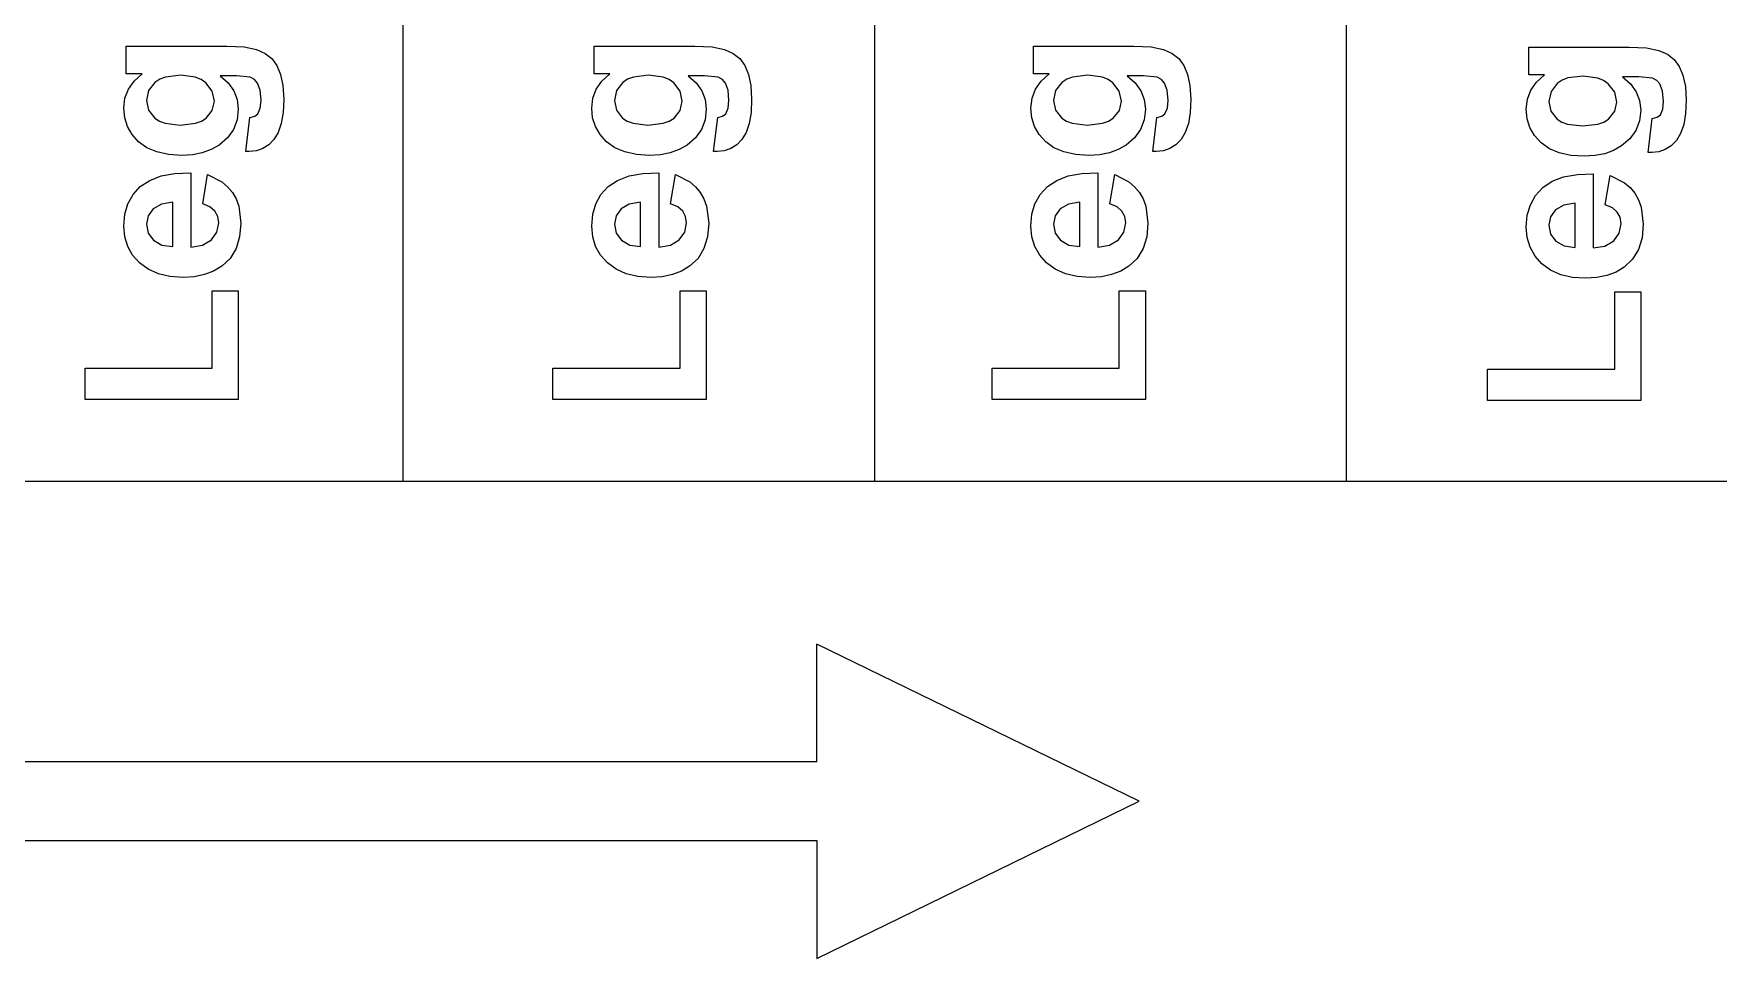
# Model space of a CAD drawing. Header units: metres. Extents: x 298 to 6408, y -126 to 1371.
# Drawn here: x 4594.4 to 5023, y -126.1 to 109.3 of the extents above; entities that cross this region are included whole.
import ezdxf

# ---------------------------------------------------------------- set-up
doc = ezdxf.new("R2010")
doc.units = ezdxf.units.M

msp = doc.modelspace()

# ---------------------------------------------------------------- linework, layer by layer
at = {"layer": 'Layer0'}
for p, q in [((4688.32, 729.27), (4688.32, -4.73)), ((4808.32, 729.27), (4808.32, -4.73)), ((4928.32, 729.27), (4928.32, -4.73)), ((4688.32, -4.73), (4568.32, -4.73)), ((4808.32, -4.73), (4688.32, -4.73)), ((4928.32, -4.73), (4808.32, -4.73)), ((5048.32, -4.73), (4928.32, -4.73)), ((4875.63, -86.09), (4793.61, -46.09)), ((4793.61, -76.09), (4793.61, -46.09)), ((4793.61, -76.09), (3967.97, -76.09)), ((4793.61, -126.09), (4875.63, -86.09)), ((3967.97, -96.09), (4793.61, -96.09)), ((4793.61, -96.09), (4793.61, -126.09))]:
    msp.add_line(p, q, dxfattribs=at)
at = {"layer": 'Leg-Rear'}
for p, q in [((4617.93, 99.06), (4617.93, 106.12)), ((4617.93, 106.12), (4643.5, 106.12)), ((4643.5, 106.12), (4647.91, 105.91)), ((4647.91, 105.91), (4651.04, 105.29)), ((4651.04, 105.29), (4653.26, 104.29)), ((4653.26, 104.29), (4654.95, 102.95)), ((4654.95, 102.95), (4656.22, 101.2)), ((4737, 99.06), (4737, 106.12)), ((4737, 106.12), (4762.57, 106.12)), ((4762.57, 106.12), (4766.98, 105.91)), ((4766.98, 105.91), (4770.11, 105.29)), ((4770.11, 105.29), (4772.33, 104.29)), ((4772.33, 104.29), (4774.02, 102.95)), ((4774.02, 102.95), (4775.29, 101.2)), ((4848.75, 99.06), (4848.75, 106.12)), ((4848.75, 106.12), (4874.32, 106.12)), ((4874.32, 106.12), (4878.73, 105.91)), ((4878.73, 105.91), (4881.86, 105.29)), ((4881.86, 105.29), (4884.08, 104.29)), ((4884.08, 104.29), (4885.77, 102.95)), ((4885.77, 102.95), (4887.04, 101.2)), ((4621.93, 99.06), (4617.93, 99.06)), ((4619.9, 97.23), (4621.93, 99.06)), ((4631.78, 98.71), (4627.92, 98.26)), ((4635.49, 98.24), (4631.78, 98.71)), ((4656.22, 101.2), (4657.18, 98.94)), ((4657.18, 98.94), (4657.78, 96.1)), ((4741, 99.06), (4737, 99.06)), ((4738.97, 97.23), (4741, 99.06)), ((4750.85, 98.71), (4746.99, 98.26)), ((4754.56, 98.24), (4750.85, 98.71)), ((4775.29, 101.2), (4776.25, 98.94)), ((4776.25, 98.94), (4776.85, 96.1)), ((4852.75, 99.06), (4848.75, 99.06)), ((4850.72, 97.23), (4852.75, 99.06)), ((4862.6, 98.71), (4858.74, 98.26)), ((4866.31, 98.24), (4862.6, 98.71)), ((4887.04, 101.2), (4888, 98.94)), ((4888, 98.94), (4888.6, 96.1)), ((4617.58, 92.87), (4618.45, 95.17)), ((4618.45, 95.17), (4619.9, 97.23)), ((4623.59, 94.82), (4623.06, 92.28)), ((4625.2, 96.89), (4623.59, 94.82)), ((4626.42, 97.69), (4625.2, 96.89)), ((4627.92, 98.26), (4626.42, 97.69)), ((4636.96, 97.64), (4635.49, 98.24)), ((4638.17, 96.81), (4636.96, 97.64)), ((4639.79, 94.69), (4638.17, 96.81)), ((4640.33, 92.14), (4639.79, 94.69)), ((4645.97, 98.58), (4641.81, 98.58)), ((4641.81, 98.58), (4643.83, 96.78)), ((4643.83, 96.78), (4645.27, 94.76)), ((4645.27, 94.76), (4646.13, 92.51)), ((4649.43, 98.23), (4645.97, 98.58)), ((4650.56, 97.6), (4649.43, 98.23)), ((4651.33, 96.73), (4650.56, 97.6)), ((4652, 94.88), (4651.33, 96.73)), ((4652.22, 92.3), (4652, 94.88)), ((4657.78, 96.1), (4657.99, 92.6)), ((4736.65, 92.87), (4737.52, 95.17)), ((4737.52, 95.17), (4738.97, 97.23)), ((4742.66, 94.82), (4742.13, 92.28)), ((4744.27, 96.89), (4742.66, 94.82)), ((4745.49, 97.69), (4744.27, 96.89)), ((4746.99, 98.26), (4745.49, 97.69)), ((4756.03, 97.64), (4754.56, 98.24)), ((4757.24, 96.81), (4756.03, 97.64)), ((4758.86, 94.69), (4757.24, 96.81)), ((4759.4, 92.14), (4758.86, 94.69)), ((4765.04, 98.58), (4760.88, 98.58)), ((4760.88, 98.58), (4762.9, 96.78)), ((4762.9, 96.78), (4764.34, 94.76)), ((4764.34, 94.76), (4765.2, 92.51)), ((4768.5, 98.23), (4765.04, 98.58)), ((4769.63, 97.6), (4768.5, 98.23)), ((4770.4, 96.73), (4769.63, 97.6)), ((4771.07, 94.88), (4770.4, 96.73)), ((4771.29, 92.3), (4771.07, 94.88)), ((4776.85, 96.1), (4777.06, 92.6)), ((4848.4, 92.87), (4849.27, 95.17)), ((4849.27, 95.17), (4850.72, 97.23)), ((4854.41, 94.82), (4853.88, 92.28)), ((4856.02, 96.89), (4854.41, 94.82)), ((4857.24, 97.69), (4856.02, 96.89)), ((4858.74, 98.26), (4857.24, 97.69)), ((4867.78, 97.64), (4866.31, 98.24)), ((4868.99, 96.81), (4867.78, 97.64)), ((4870.61, 94.69), (4868.99, 96.81)), ((4871.15, 92.14), (4870.61, 94.69)), ((4876.79, 98.58), (4872.63, 98.58)), ((4872.63, 98.58), (4874.65, 96.78)), ((4874.65, 96.78), (4876.09, 94.76)), ((4876.09, 94.76), (4876.95, 92.51)), ((4880.25, 98.23), (4876.79, 98.58)), ((4881.38, 97.6), (4880.25, 98.23)), ((4882.15, 96.73), (4881.38, 97.6)), ((4882.82, 94.88), (4882.15, 96.73)), ((4883.04, 92.3), (4882.82, 94.88)), ((4888.6, 96.1), (4888.81, 92.6)), ((4617.29, 90.34), (4617.58, 92.87)), ((4617.52, 87.89), (4617.29, 90.34)), ((4623.06, 92.28), (4623.58, 89.8)), ((4639.81, 89.77), (4640.33, 92.14)), ((4646.42, 90.05), (4646.12, 87.33)), ((4646.13, 92.51), (4646.42, 90.05)), ((4651.41, 88.92), (4652.02, 90.3)), ((4652.02, 90.3), (4652.22, 92.3)), ((4657.99, 92.6), (4657.83, 89.24)), ((4736.36, 90.34), (4736.65, 92.87)), ((4736.59, 87.89), (4736.36, 90.34)), ((4742.13, 92.28), (4742.65, 89.8)), ((4758.88, 89.77), (4759.4, 92.14)), ((4765.49, 90.05), (4765.19, 87.33)), ((4765.2, 92.51), (4765.49, 90.05)), ((4770.48, 88.92), (4771.09, 90.3)), ((4771.09, 90.3), (4771.29, 92.3)), ((4777.06, 92.6), (4776.9, 89.24)), ((4848.11, 90.34), (4848.4, 92.87)), ((4848.34, 87.89), (4848.11, 90.34)), ((4853.88, 92.28), (4854.4, 89.8)), ((4870.63, 89.77), (4871.15, 92.14)), ((4877.24, 90.05), (4876.94, 87.33)), ((4876.95, 92.51), (4877.24, 90.05)), ((4882.23, 88.92), (4882.84, 90.3)), ((4882.84, 90.3), (4883.04, 92.3)), ((4888.81, 92.6), (4888.65, 89.24)), ((4618.23, 85.64), (4617.52, 87.89)), ((4623.58, 89.8), (4625.16, 87.81)), ((4625.16, 87.81), (4626.35, 87.04)), ((4626.35, 87.04), (4627.82, 86.49)), ((4627.82, 86.49), (4631.59, 86.05)), ((4631.59, 86.05), (4635.51, 86.49)), ((4635.51, 86.49), (4637.02, 87.04)), ((4637.02, 87.04), (4638.23, 87.81)), ((4638.23, 87.81), (4639.81, 89.77)), ((4646.12, 87.33), (4645.21, 84.9)), ((4648.3, 79.32), (4649.35, 87.93)), ((4649.35, 87.93), (4650.61, 88.28)), ((4650.61, 88.28), (4651.41, 88.92)), ((4657.37, 86.41), (4656.59, 84.1)), ((4657.83, 89.24), (4657.37, 86.41)), ((4737.3, 85.64), (4736.59, 87.89)), ((4742.65, 89.8), (4744.23, 87.81)), ((4744.23, 87.81), (4745.42, 87.04)), ((4745.42, 87.04), (4746.89, 86.49)), ((4746.89, 86.49), (4750.66, 86.05)), ((4750.66, 86.05), (4754.58, 86.49)), ((4754.58, 86.49), (4756.09, 87.04)), ((4756.09, 87.04), (4757.3, 87.81)), ((4757.3, 87.81), (4758.88, 89.77)), ((4765.19, 87.33), (4764.28, 84.9)), ((4767.37, 79.32), (4768.42, 87.93)), ((4768.42, 87.93), (4769.68, 88.28)), ((4769.68, 88.28), (4770.48, 88.92)), ((4776.44, 86.41), (4775.66, 84.1)), ((4776.9, 89.24), (4776.44, 86.41)), ((4849.05, 85.64), (4848.34, 87.89)), ((4854.4, 89.8), (4855.98, 87.81)), ((4855.98, 87.81), (4857.17, 87.04)), ((4857.17, 87.04), (4858.64, 86.49)), ((4858.64, 86.49), (4862.41, 86.05)), ((4862.41, 86.05), (4866.33, 86.49)), ((4866.33, 86.49), (4867.84, 87.04)), ((4867.84, 87.04), (4869.05, 87.81)), ((4869.05, 87.81), (4870.63, 89.77)), ((4876.94, 87.33), (4876.03, 84.9)), ((4879.12, 79.32), (4880.17, 87.93)), ((4880.17, 87.93), (4881.43, 88.28)), ((4881.43, 88.28), (4882.23, 88.92)), ((4888.19, 86.41), (4887.41, 84.1)), ((4888.65, 89.24), (4888.19, 86.41)), ((4619.42, 83.6), (4618.23, 85.64)), ((4621.07, 81.77), (4619.42, 83.6)), ((4623.17, 80.26), (4621.07, 81.77)), ((4643.69, 82.78), (4641.57, 80.95)), ((4645.21, 84.9), (4643.69, 82.78)), ((4655.5, 82.32), (4654.18, 81)), ((4656.59, 84.1), (4655.5, 82.32)), ((4738.49, 83.6), (4737.3, 85.64)), ((4740.14, 81.77), (4738.49, 83.6)), ((4742.24, 80.26), (4740.14, 81.77)), ((4762.76, 82.78), (4760.64, 80.95)), ((4764.28, 84.9), (4762.76, 82.78)), ((4774.57, 82.32), (4773.25, 81)), ((4775.66, 84.1), (4774.57, 82.32)), ((4850.24, 83.6), (4849.05, 85.64)), ((4851.89, 81.77), (4850.24, 83.6)), ((4853.99, 80.26), (4851.89, 81.77)), ((4874.51, 82.78), (4872.39, 80.95)), ((4876.03, 84.9), (4874.51, 82.78)), ((4886.32, 82.32), (4885, 81)), ((4887.41, 84.1), (4886.32, 82.32)), ((4625.7, 79.19), (4623.17, 80.26)), ((4628.65, 78.54), (4625.7, 79.19)), ((4632.02, 78.32), (4628.65, 78.54)), ((4634.76, 78.49), (4632.02, 78.32)), ((4637.26, 78.98), (4634.76, 78.49)), ((4639.53, 79.8), (4637.26, 78.98)), ((4641.57, 80.95), (4639.53, 79.8)), ((4649.21, 79.29), (4648.3, 79.32)), ((4651.03, 79.48), (4649.21, 79.29)), ((4652.69, 80.05), (4651.03, 79.48)), ((4654.18, 81), (4652.69, 80.05)), ((4744.77, 79.19), (4742.24, 80.26)), ((4747.72, 78.54), (4744.77, 79.19)), ((4751.09, 78.32), (4747.72, 78.54)), ((4753.83, 78.49), (4751.09, 78.32)), ((4756.33, 78.98), (4753.83, 78.49)), ((4758.6, 79.8), (4756.33, 78.98)), ((4760.64, 80.95), (4758.6, 79.8)), ((4768.28, 79.29), (4767.37, 79.32)), ((4770.1, 79.48), (4768.28, 79.29)), ((4771.76, 80.05), (4770.1, 79.48)), ((4773.25, 81), (4771.76, 80.05)), ((4856.52, 79.19), (4853.99, 80.26)), ((4859.47, 78.54), (4856.52, 79.19)), ((4862.84, 78.32), (4859.47, 78.54)), ((4865.58, 78.49), (4862.84, 78.32)), ((4868.08, 78.98), (4865.58, 78.49)), ((4870.35, 79.8), (4868.08, 78.98)), ((4872.39, 80.95), (4870.35, 79.8)), ((4880.03, 79.29), (4879.12, 79.32)), ((4881.85, 79.48), (4880.03, 79.29)), ((4883.51, 80.05), (4881.85, 79.48)), ((4885, 81), (4883.51, 80.05)), ((4623.87, 71.96), (4626.8, 73.07)), ((4626.8, 73.07), (4630.3, 73.71)), ((4630.3, 73.71), (4634.35, 73.87)), ((4634.35, 73.87), (4634.35, 54.98)), ((4637.36, 65.96), (4638.62, 73.47)), ((4638.62, 73.47), (4642.25, 71.6)), ((4742.94, 71.96), (4745.87, 73.07)), ((4745.87, 73.07), (4749.37, 73.71)), ((4749.37, 73.71), (4753.42, 73.87)), ((4753.42, 73.87), (4753.42, 54.98)), ((4756.43, 65.96), (4757.69, 73.47)), ((4757.69, 73.47), (4761.32, 71.6)), ((4854.69, 71.96), (4857.62, 73.07)), ((4857.62, 73.07), (4861.12, 73.71)), ((4861.12, 73.71), (4865.17, 73.87)), ((4865.17, 73.87), (4865.17, 54.98)), ((4868.18, 65.96), (4869.44, 73.47)), ((4869.44, 73.47), (4873.07, 71.6)), ((4619.65, 68.35), (4621.49, 70.36)), ((4621.49, 70.36), (4623.87, 71.96)), ((4642.25, 71.6), (4643.7, 70.35)), ((4643.7, 70.35), (4644.91, 68.89)), ((4644.91, 68.89), (4645.85, 67.23)), ((4738.72, 68.35), (4740.56, 70.36)), ((4740.56, 70.36), (4742.94, 71.96)), ((4761.32, 71.6), (4762.77, 70.35)), ((4762.77, 70.35), (4763.98, 68.89)), ((4763.98, 68.89), (4764.92, 67.23)), ((4850.47, 68.35), (4852.31, 70.36)), ((4852.31, 70.36), (4854.69, 71.96)), ((4873.07, 71.6), (4874.52, 70.35)), ((4874.52, 70.35), (4875.73, 68.89)), ((4875.73, 68.89), (4876.67, 67.23)), ((4617.55, 63.33), (4618.34, 66.01)), ((4618.34, 66.01), (4619.65, 68.35)), ((4624.76, 64.7), (4623.48, 62.91)), ((4626.86, 65.92), (4624.76, 64.7)), ((4629.74, 66.39), (4626.86, 65.92)), ((4629.74, 55.12), (4629.74, 66.39)), ((4639.21, 65.19), (4637.36, 65.96)), ((4640.47, 64.13), (4639.21, 65.19)), ((4645.85, 67.23), (4646.53, 65.38)), ((4646.53, 65.38), (4647.07, 61.07)), ((4736.62, 63.33), (4737.41, 66.01)), ((4737.41, 66.01), (4738.72, 68.35)), ((4743.83, 64.7), (4742.55, 62.91)), ((4745.93, 65.92), (4743.83, 64.7)), ((4748.81, 66.39), (4745.93, 65.92)), ((4748.81, 55.12), (4748.81, 66.39)), ((4758.28, 65.19), (4756.43, 65.96)), ((4759.54, 64.13), (4758.28, 65.19)), ((4764.92, 67.23), (4765.6, 65.38)), ((4765.6, 65.38), (4766.14, 61.07)), ((4848.37, 63.33), (4849.16, 66.01)), ((4849.16, 66.01), (4850.47, 68.35)), ((4855.58, 64.7), (4854.3, 62.91)), ((4857.68, 65.92), (4855.58, 64.7)), ((4860.56, 66.39), (4857.68, 65.92)), ((4860.56, 55.12), (4860.56, 66.39)), ((4870.03, 65.19), (4868.18, 65.96)), ((4871.29, 64.13), (4870.03, 65.19)), ((4876.67, 67.23), (4877.35, 65.38)), ((4877.35, 65.38), (4877.89, 61.07)), ((4617.29, 60.32), (4617.55, 63.33)), ((4617.54, 57.62), (4617.29, 60.32)), ((4623.48, 62.91), (4623.06, 60.78)), ((4623.06, 60.78), (4623.51, 58.53)), ((4641.19, 62.78), (4640.47, 64.13)), ((4640.97, 58.77), (4641.43, 61.16)), ((4641.43, 61.16), (4641.19, 62.78)), ((4647.07, 61.07), (4646.76, 57.6)), ((4736.36, 60.32), (4736.62, 63.33)), ((4736.61, 57.62), (4736.36, 60.32)), ((4742.55, 62.91), (4742.13, 60.78)), ((4742.13, 60.78), (4742.58, 58.53)), ((4760.26, 62.78), (4759.54, 64.13)), ((4760.04, 58.77), (4760.5, 61.16)), ((4760.5, 61.16), (4760.26, 62.78)), ((4766.14, 61.07), (4765.83, 57.6)), ((4848.11, 60.32), (4848.37, 63.33)), ((4848.36, 57.62), (4848.11, 60.32)), ((4854.3, 62.91), (4853.88, 60.78)), ((4853.88, 60.78), (4854.33, 58.53)), ((4872.01, 62.78), (4871.29, 64.13)), ((4871.79, 58.77), (4872.25, 61.16)), ((4872.25, 61.16), (4872.01, 62.78)), ((4877.89, 61.07), (4877.58, 57.6)), ((4618.29, 55.15), (4617.54, 57.62)), ((4623.51, 58.53), (4624.85, 56.7)), ((4624.85, 56.7), (4626.97, 55.5)), ((4637.33, 55.48), (4639.57, 56.81)), ((4639.57, 56.81), (4640.97, 58.77)), ((4646.76, 57.6), (4645.85, 54.61)), ((4737.36, 55.15), (4736.61, 57.62)), ((4742.58, 58.53), (4743.92, 56.7)), ((4743.92, 56.7), (4746.04, 55.5)), ((4756.4, 55.48), (4758.64, 56.81)), ((4758.64, 56.81), (4760.04, 58.77)), ((4765.83, 57.6), (4764.92, 54.61)), ((4849.11, 55.15), (4848.36, 57.62)), ((4854.33, 58.53), (4855.67, 56.7)), ((4855.67, 56.7), (4857.79, 55.5)), ((4868.15, 55.48), (4870.39, 56.81)), ((4870.39, 56.81), (4871.79, 58.77)), ((4877.58, 57.6), (4876.67, 54.61)), ((4619.54, 52.93), (4618.29, 55.15)), ((4621.3, 50.96), (4619.54, 52.93)), ((4626.97, 55.5), (4629.74, 55.12)), ((4634.35, 54.98), (4637.33, 55.48)), ((4644.34, 52.1), (4642.21, 50.08)), ((4645.85, 54.61), (4644.34, 52.1)), ((4738.61, 52.93), (4737.36, 55.15)), ((4740.37, 50.96), (4738.61, 52.93)), ((4746.04, 55.5), (4748.81, 55.12)), ((4753.42, 54.98), (4756.4, 55.48)), ((4763.41, 52.1), (4761.28, 50.08)), ((4764.92, 54.61), (4763.41, 52.1)), ((4850.36, 52.93), (4849.11, 55.15)), ((4852.12, 50.96), (4850.36, 52.93)), ((4857.79, 55.5), (4860.56, 55.12)), ((4865.17, 54.98), (4868.15, 55.48)), ((4875.16, 52.1), (4873.03, 50.08)), ((4876.67, 54.61), (4875.16, 52.1)), ((4623.5, 49.34), (4621.3, 50.96)), ((4626.08, 48.18), (4623.5, 49.34)), ((4629.04, 47.49), (4626.08, 48.18)), ((4632.39, 47.26), (4629.04, 47.49)), ((4635.23, 47.43), (4632.39, 47.26)), ((4637.81, 47.96), (4635.23, 47.43)), ((4640.14, 48.84), (4637.81, 47.96)), ((4642.21, 50.08), (4640.14, 48.84)), ((4742.57, 49.34), (4740.37, 50.96)), ((4745.15, 48.18), (4742.57, 49.34)), ((4748.11, 47.49), (4745.15, 48.18)), ((4751.46, 47.26), (4748.11, 47.49)), ((4754.3, 47.43), (4751.46, 47.26)), ((4756.88, 47.96), (4754.3, 47.43)), ((4759.21, 48.84), (4756.88, 47.96)), ((4761.28, 50.08), (4759.21, 48.84)), ((4854.32, 49.34), (4852.12, 50.96)), ((4856.9, 48.18), (4854.32, 49.34)), ((4859.86, 47.49), (4856.9, 48.18)), ((4863.21, 47.26), (4859.86, 47.49)), ((4866.05, 47.43), (4863.21, 47.26)), ((4868.63, 47.96), (4866.05, 47.43)), ((4870.96, 48.84), (4868.63, 47.96)), ((4873.03, 50.08), (4870.96, 48.84)), ((4639.8, 24.11), (4639.8, 43.85)), ((4639.8, 43.85), (4646.42, 43.85)), ((4646.42, 43.85), (4646.42, 16.17)), ((4758.87, 24.11), (4758.87, 43.85)), ((4758.87, 43.85), (4765.49, 43.85)), ((4765.49, 43.85), (4765.49, 16.17)), ((4870.62, 24.11), (4870.62, 43.85)), ((4870.62, 43.85), (4877.24, 43.85)), ((4877.24, 43.85), (4877.24, 16.17)), ((4607.42, 16.17), (4607.42, 24.11)), ((4607.42, 24.11), (4639.8, 24.11)), ((4726.49, 16.17), (4726.49, 24.11)), ((4726.49, 24.11), (4758.87, 24.11)), ((4838.24, 16.17), (4838.24, 24.11)), ((4838.24, 24.11), (4870.62, 24.11)), ((4646.42, 16.17), (4607.42, 16.17)), ((4765.49, 16.17), (4726.49, 16.17)), ((4877.24, 16.17), (4838.24, 16.17))]:
    msp.add_line(p, q, dxfattribs=at)
at = {"layer": 'Leg-Side'}
for p, q in [((4974.8, 98.82), (4974.8, 105.88)), ((4974.8, 105.88), (5000.37, 105.88)), ((5000.37, 105.88), (5004.78, 105.67)), ((5004.78, 105.67), (5007.91, 105.05)), ((5007.91, 105.05), (5010.14, 104.05)), ((5010.14, 104.05), (5011.83, 102.71)), ((4978.8, 98.82), (4974.8, 98.82)), ((4976.77, 96.99), (4978.8, 98.82)), ((5011.83, 102.71), (5013.09, 100.96)), ((5013.09, 100.96), (5014.05, 98.7)), ((5014.05, 98.7), (5014.66, 95.86)), ((4974.45, 92.63), (4975.32, 94.93)), ((4975.32, 94.93), (4976.77, 96.99)), ((4980.47, 94.58), (4979.93, 92.04)), ((4982.07, 96.65), (4980.47, 94.58)), ((4983.29, 97.45), (4982.07, 96.65)), ((4984.79, 98.02), (4983.29, 97.45)), ((4988.65, 98.47), (4984.79, 98.02)), ((4992.37, 98), (4988.65, 98.47)), ((4993.84, 97.4), (4992.37, 98)), ((4995.05, 96.57), (4993.84, 97.4)), ((4996.67, 94.45), (4995.05, 96.57)), ((4997.21, 91.9), (4996.67, 94.45)), ((5002.84, 98.34), (4998.68, 98.34)), ((4998.68, 98.34), (5000.7, 96.54)), ((5000.7, 96.54), (5002.14, 94.52)), ((5002.14, 94.52), (5003.01, 92.27)), ((5006.3, 97.99), (5002.84, 98.34)), ((5007.43, 97.36), (5006.3, 97.99)), ((5008.2, 96.49), (5007.43, 97.36)), ((5008.87, 94.64), (5008.2, 96.49)), ((5009.09, 92.06), (5008.87, 94.64)), ((5014.66, 95.86), (5014.86, 92.36)), ((4974.16, 90.1), (4974.45, 92.63)), ((4974.4, 87.65), (4974.16, 90.1)), ((4979.93, 92.04), (4980.46, 89.56)), ((4996.68, 89.53), (4997.21, 91.9)), ((5003.01, 92.27), (5003.3, 89.81)), ((5008.29, 88.68), (5008.89, 90.06)), ((5008.89, 90.06), (5009.09, 92.06)), ((5014.86, 92.36), (5014.7, 89)), ((4975.11, 85.4), (4974.4, 87.65)), ((4980.46, 89.56), (4982.03, 87.57)), ((4982.03, 87.57), (4983.23, 86.8)), ((4983.23, 86.8), (4984.69, 86.25)), ((4984.69, 86.25), (4988.46, 85.81)), ((4988.46, 85.81), (4992.39, 86.25)), ((4992.39, 86.25), (4993.89, 86.8)), ((4993.89, 86.8), (4995.1, 87.57)), ((4995.1, 87.57), (4996.68, 89.53)), ((5002.99, 87.09), (5002.08, 84.66)), ((5003.3, 89.81), (5002.99, 87.09)), ((5005.17, 79.08), (5006.22, 87.69)), ((5006.22, 87.69), (5007.49, 88.04)), ((5007.49, 88.04), (5008.29, 88.68)), ((5014.24, 86.17), (5013.46, 83.86)), ((5014.7, 89), (5014.24, 86.17)), ((4976.29, 83.36), (4975.11, 85.4)), ((4977.94, 81.53), (4976.29, 83.36)), ((4980.05, 80.02), (4977.94, 81.53)), ((5000.56, 82.54), (4998.44, 80.71)), ((5002.08, 84.66), (5000.56, 82.54)), ((5012.38, 82.08), (5011.05, 80.76)), ((5013.46, 83.86), (5012.38, 82.08)), ((4982.57, 78.95), (4980.05, 80.02)), ((4985.52, 78.3), (4982.57, 78.95)), ((4988.89, 78.08), (4985.52, 78.3)), ((4991.63, 78.25), (4988.89, 78.08)), ((4994.13, 78.74), (4991.63, 78.25)), ((4996.4, 79.56), (4994.13, 78.74)), ((4998.44, 80.71), (4996.4, 79.56)), ((5006.09, 79.05), (5005.17, 79.08)), ((5007.91, 79.24), (5006.09, 79.05)), ((5009.56, 79.81), (5007.91, 79.24)), ((5011.05, 80.76), (5009.56, 79.81)), ((4983.67, 72.83), (4987.17, 73.47)), ((4987.17, 73.47), (4991.22, 73.63)), ((4991.22, 73.63), (4991.22, 54.74)), ((4994.23, 65.72), (4995.49, 73.23)), ((4995.49, 73.23), (4999.13, 71.36)), ((4976.52, 68.11), (4978.36, 70.12)), ((4978.36, 70.12), (4980.74, 71.72)), ((4980.74, 71.72), (4983.67, 72.83)), ((4999.13, 71.36), (5000.58, 70.11)), ((5000.58, 70.11), (5001.78, 68.66)), ((5001.78, 68.66), (5002.72, 66.99)), ((4974.42, 63.1), (4975.21, 65.77)), ((4975.21, 65.77), (4976.52, 68.11)), ((4981.63, 64.46), (4980.35, 62.67)), ((4983.73, 65.68), (4981.63, 64.46)), ((4986.61, 66.15), (4983.73, 65.68)), ((4986.61, 54.88), (4986.61, 66.15)), ((4996.08, 64.95), (4994.23, 65.72)), ((4997.34, 63.89), (4996.08, 64.95)), ((5002.72, 66.99), (5003.4, 65.14)), ((5003.4, 65.14), (5003.94, 60.83)), ((4974.16, 60.08), (4974.42, 63.1)), ((4974.41, 57.38), (4974.16, 60.08)), ((4980.35, 62.67), (4979.93, 60.54)), ((4979.93, 60.54), (4980.38, 58.29)), ((4998.06, 62.55), (4997.34, 63.89)), ((4997.84, 58.53), (4998.31, 60.92)), ((4998.31, 60.92), (4998.06, 62.55)), ((5003.94, 60.83), (5003.64, 57.36)), ((4975.16, 54.91), (4974.41, 57.38)), ((4980.38, 58.29), (4981.73, 56.46)), ((4981.73, 56.46), (4983.85, 55.26)), ((4994.2, 55.24), (4996.44, 56.57)), ((4996.44, 56.57), (4997.84, 58.53)), ((5003.64, 57.36), (5002.73, 54.37)), ((4976.42, 52.69), (4975.16, 54.91)), ((4978.17, 50.72), (4976.42, 52.69)), ((4983.85, 55.26), (4986.61, 54.88)), ((4991.22, 54.74), (4994.2, 55.24)), ((5001.21, 51.86), (4999.08, 49.84)), ((5002.73, 54.37), (5001.21, 51.86)), ((4980.37, 49.1), (4978.17, 50.72)), ((4982.95, 47.94), (4980.37, 49.1)), ((4985.92, 47.25), (4982.95, 47.94)), ((4989.26, 47.02), (4985.92, 47.25)), ((4992.1, 47.19), (4989.26, 47.02)), ((4994.68, 47.72), (4992.1, 47.19)), ((4997.01, 48.6), (4994.68, 47.72)), ((4999.08, 49.84), (4997.01, 48.6)), ((4996.67, 23.87), (4996.67, 43.61)), ((4996.67, 43.61), (5003.3, 43.61)), ((5003.3, 43.61), (5003.3, 15.93)), ((4964.29, 15.93), (4964.29, 23.87)), ((4964.29, 23.87), (4996.67, 23.87)), ((5003.3, 15.93), (4964.29, 15.93))]:
    msp.add_line(p, q, dxfattribs=at)

doc.saveas('drawing.dxf')
